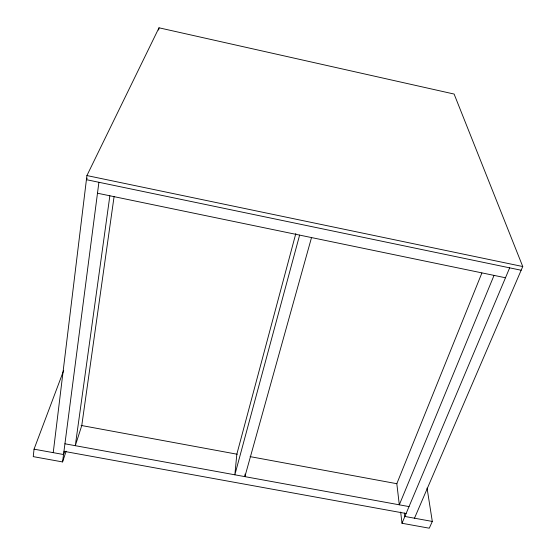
<?xml version="1.0" encoding="UTF-8"?>
<svg xmlns="http://www.w3.org/2000/svg" width="556" height="556" viewBox="0 0 556 556"><rect width="100%" height="100%" fill="white"/><g stroke="black" fill="none" stroke-linecap="round" stroke-linejoin="round"><path stroke-width="0.83" d="M245.099 474.053L244.883 476.638L311.52 237.572M63.711 370.393L34.041 449.172L33.249 456.629L62.571 461.932L66.122 451.208M53.23 452.653L86.917 175.564L159.002 27.8L454.113 94.054L522.751 266.532L414.491 518.206M62.571 461.932L98.905 182.285M109.859 195.781L75.296 445.69L81.767 425.555L114.105 196.428M158.648 30.073L159.002 27.8M295.827 233.541L236.835 454.176L234.854 474.803L299.621 235.105M64.635 451.236L63.537 454.523L34.041 449.172M494.034 275.394L399.312 504.82L396.817 483.699L481.878 273.024M427.064 488.085L432.304 521.438L429.288 528.2L401.995 523.265L509.664 267.846M87.174 178.122L86.416 179.678L521.153 270.237M64.927 443.792L409.028 506.592M63.954 451.326L406.109 513.515M432.304 521.438L404.872 516.454L404.441 513.014M81.079 425.43L237.273 454.252M250.075 456.615L396.88 483.713M97.488 193.217L505.48 277.764M86.917 175.564L522.751 266.532M400.667 512.062L401.995 523.265"/></g></svg>
